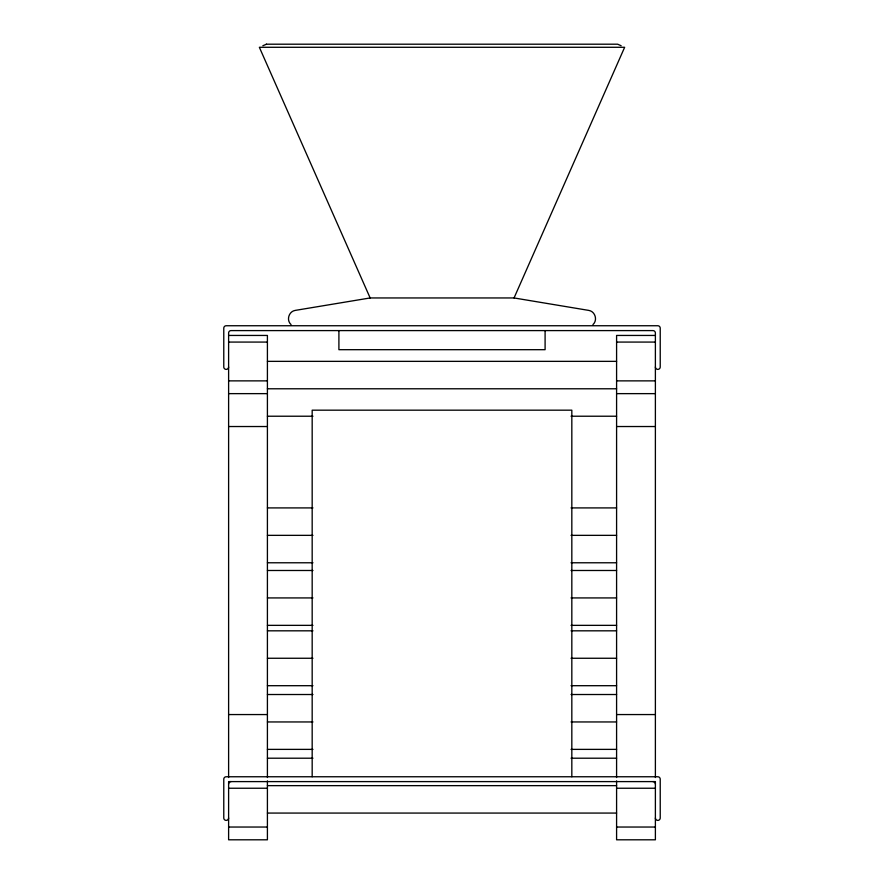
<?xml version="1.0" encoding="UTF-8"?>
<svg xmlns="http://www.w3.org/2000/svg" width="884" height="884" viewBox="0 0 884 884"><rect width="100%" height="100%" fill="white"/><g stroke="black" fill="none" stroke-linecap="round" stroke-linejoin="round"><path stroke-width="1.33" d="M369.943 297.952L514.057 297.952L624.645 47.283L259.355 47.283L370.142 297.952L295.278 310.394C288.781 311.356 286.107 320.229 291.057 324.594M592.943 324.594C597.893 320.229 595.219 311.356 588.722 310.394L514.057 297.952M262.857 45.736L266.471 44.2M266.349 44.2L617.651 44.2L621.143 45.736M228.613 335.445L267.41 335.445L267.41 777.533M655.387 335.445L616.59 335.445L616.59 777.533M228.613 342.075L267.41 342.075M616.59 342.075L655.387 342.075M267.41 361.357L616.59 361.357M228.613 380.871L267.41 380.871M616.59 380.871L655.387 380.871M267.41 388.783L616.59 388.783M228.613 393.634L267.41 393.634M616.59 393.634L655.387 393.634M267.41 416.22L312.958 416.22M571.042 416.22L616.59 416.22M228.613 426.53L267.41 426.53M616.59 426.53L655.387 426.53M267.41 507.913L312.958 507.913M571.042 507.913L616.59 507.913M267.41 535.35L312.958 535.35M571.042 535.35L616.59 535.35M267.41 562.777L312.958 562.777M571.042 562.777L616.59 562.777M267.41 570.489L312.958 570.489M571.042 570.489L616.59 570.489M267.41 597.927L312.958 597.927M571.042 597.927L616.59 597.927M267.41 625.353L312.958 625.353M571.042 625.353L616.59 625.353M267.41 630.822L312.958 630.822M571.042 630.822L616.59 630.822M267.41 658.26L312.958 658.26M571.042 658.26L616.59 658.26M267.41 685.697L312.958 685.697M571.042 685.697L616.59 685.697M267.41 694.515L312.958 694.515M571.042 694.515L616.59 694.515M228.613 714.559L267.41 714.559M616.59 714.559L655.387 714.559M267.41 721.952L312.958 721.952M571.042 721.952L616.59 721.952M267.41 749.378L312.958 749.378M571.042 749.378L616.59 749.378M267.41 758.207L312.958 758.207M571.042 758.207L616.59 758.207M267.41 785.644L616.59 785.644M228.613 788.241L267.41 788.241M616.59 788.241L655.387 788.241M267.41 813.07L616.59 813.07M228.613 827.037L267.41 827.037M616.59 827.037L655.387 827.037M655.387 777.533L655.387 333.014A2.42 2.42 0 0 0 652.956 330.594L231.044 330.594A2.42 2.42 0 0 0 228.613 333.014L228.613 777.533M616.59 780.87L616.59 839.8L655.387 839.8L655.387 781.6L228.613 781.6L228.613 839.8L267.41 839.8L267.41 780.87M571.826 776.76L571.826 410.176L312.174 410.176L312.174 776.76M545.096 330.815L545.096 349.688L338.904 349.688L338.904 330.815M655.387 366.971A2.42 2.42 0 0 0 657.806 369.39A2.42 2.42 0 0 0 660.226 366.971L660.226 328.163A2.42 2.42 0 0 0 657.806 325.743L226.193 325.743A2.42 2.42 0 0 0 223.774 328.163L223.774 366.971A2.42 2.42 0 0 0 226.193 369.39A2.42 2.42 0 0 0 228.613 366.971M655.387 817.976A2.42 2.42 0 0 0 657.806 820.396A2.42 2.42 0 0 0 660.226 817.976L660.226 779.18A2.42 2.42 0 0 0 657.806 776.76L226.193 776.76A2.42 2.42 0 0 0 223.774 779.18L223.774 817.976A2.42 2.42 0 0 0 226.193 820.396A2.42 2.42 0 0 0 228.613 817.976M652.956 781.6A2.42 2.42 0 0 1 655.387 784.031M228.613 784.031A2.42 2.42 0 0 1 231.044 781.6"/></g></svg>
